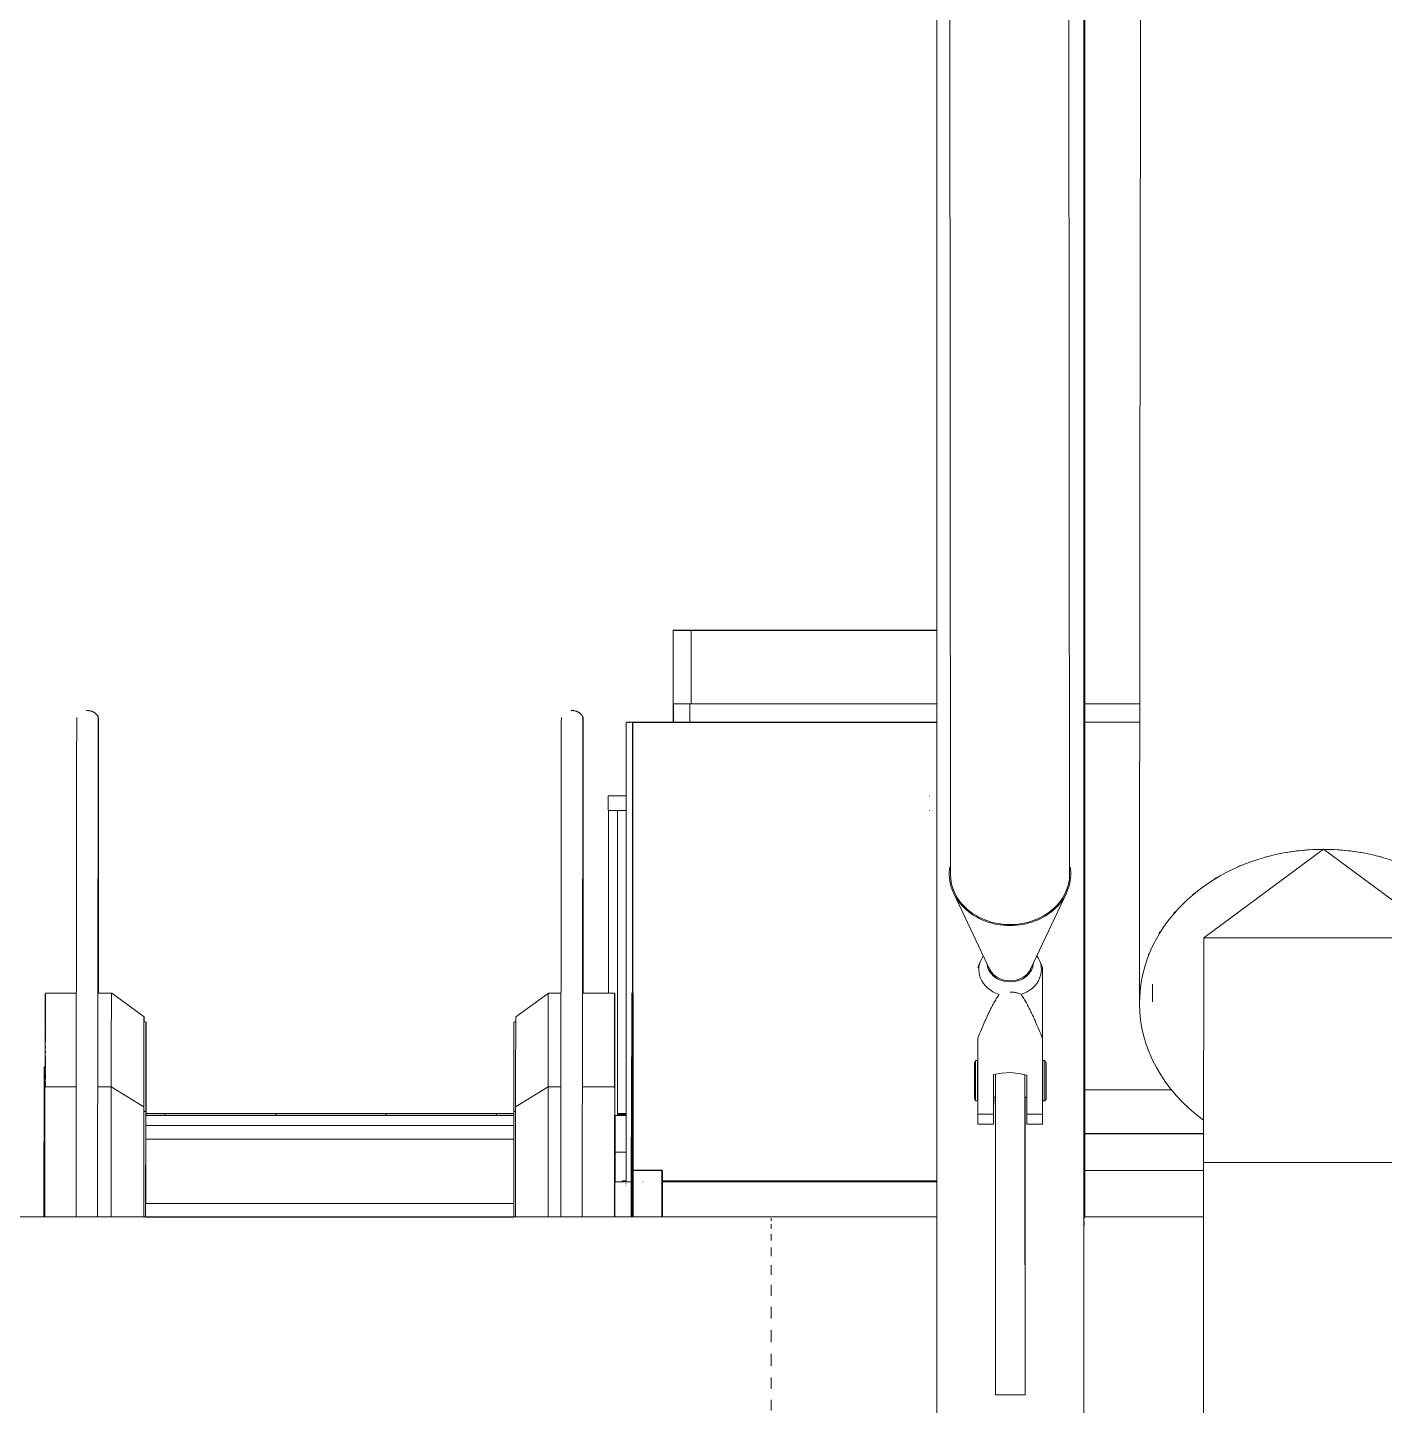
# Model space of a CAD drawing. Header units: millimetres. Extents: x 50357 to 985146, y 723188 to 1803594.
# Drawn here: x 909502 to 913188, y 777987 to 781730 of the extents above; entities that cross this region are included whole.
import ezdxf

# ---------------------------------------------------------------- set-up
doc = ezdxf.new("R2010")
doc.units = ezdxf.units.MM
doc.header["$LTSCALE"] = 3
doc.header["$MEASUREMENT"] = 0
for name, color, linetype, lineweight, true_color in [('A-FLOR', 7, 'Continuous', 5, 0x6e6e6e), ('A-FLOR-HRAL', 7, 'Continuous', 13, 0x6e6e6e), ('A-GENM', 7, 'Continuous', 13, 0x6e6e6e), ('I-WALL', 7, 'Continuous', 25, 0x6e6e6e), ('Q-SPCQ', 7, 'Continuous', 13, 0x6e6e6e), ('S-BEAM', 7, 'Continuous', 13, 0x6e6e6e)]:
    doc.layers.add(name, color=color, linetype=linetype, lineweight=lineweight, true_color=true_color)

# ---------------------------------------------------------------- blocks, each defined once
blk = doc.blocks.new('Railing - Railing-28537-SEC C')
at = {"layer": 'A-FLOR-HRAL', "lineweight": 9}
for p, q in [((-666916.3, 22317.8), (-666916.2, 22318.8)), ((-666916.3, 22118.8), (-666916.3, 22317.8)), ((-666249, 22317.8), (-666916.3, 22317.8)), ((-666249, 22318.8), (-666916.2, 22318.8)), ((-666249, 22318.8), (-666915.7, 22318.8)), ((-665611.3, 21069.8), (-665846.5, 21069.8)), ((-665523.9, 20951), (-665846.5, 20951)), ((-665523.9, 20950), (-665846.5, 20950))]:
    blk.add_line(p, q, dxfattribs=at)
blk = doc.blocks.new('Top Rail Type - Top Rail_Internal_-28539-SEC C')
at = {"layer": 'A-FLOR-HRAL', "color": 251, "lineweight": 9}
for p in [(-666964.4, 22068.8), (-666919.8, 22118.8)]:
    blk.add_line(p, (-666964.4, 22118.8), dxfattribs=at)
blk = doc.blocks.new('Top Rail Type - Top Rail_Internal_-28557-SEC C')
at = {"layer": 'A-FLOR-HRAL', "lineweight": 9}
for p, q in [((-666919.8, 22068.8), (-666919.8, 22118.8)), ((-666249, 22118.8), (-666919.8, 22118.8)), ((-665697.4, 22118.8), (-665846.6, 22118.8)), ((-665697.5, 22068.8), (-665846.6, 22068.8))]:
    blk.add_line(p, q, dxfattribs=at)
blk = doc.blocks.new('Circular Hollow Sections - A2_CHS Ø 700x50 THK-5195151-SEC C')
at = {"layer": 'S-BEAM'}
blk.add_line((-666249, 20725), (-673699, 20725), dxfattribs=at)
blk = doc.blocks.new('Top Rail Type - Top Rail_Internal_-3272144-SEC C')
at = {"layer": 'A-FLOR-HRAL'}
for p, q in [((-666268.4, 21868.8), (-666269.7, 21868.8)), ((-666269.7, 21828.8), (-666268.4, 21828.8))]:
    blk.add_line(p, q, dxfattribs=at)
blk = doc.blocks.new('Arch Built-up Joint_Modified - ARCH JOINT BUILT-UP BOX-5158180-SEC C')
at = {"layer": 'A-GENM'}
for p, q in [((-665198.3, 21723.1), (-665523.3, 21483)), ((-664873.3, 21483), (-665198.3, 21723.1)), ((-665524, 20872.5), (-665523.3, 21483)), ((-664873.3, 21483), (-665523.3, 21483)), ((-665240.8, 21483), (-665523.3, 21483)), ((-665155.8, 21483), (-665240.8, 21483)), ((-664873.3, 21483), (-665155.8, 21483)), ((-664873.3, 21483), (-664874, 20872.5)), ((-664873.3, 21420.4), (-664873.3, 21483)), ((-664873.3, 21420.4), (-664873.3, 21483)), ((-664874, 20838.6), (-664873.3, 21420.4)), ((-664873.3, 21420.4), (-664873.2, 21206.3)), ((-665663.1, 21356.4), (-665663.1, 21308.9)), ((-664733.1, 21308.1), (-664733.1, 21355.7)), ((-664873.2, 21206.3), (-664873.6, 20724.7)), ((-664873.2, 21164.8), (-664873.1, 20950.2)), ((-664873.1, 20950.2), (-664873.3, 20724.7)), ((-664873.1, 20944), (-664873.1, 20950.2)), ((-664873.1, 20944), (-664873.1, 20950.2)), ((-665524, 20872.5), (-665241.5, 20872.5)), ((-665241.5, 20872.5), (-665156.5, 20872.5)), ((-665156.5, 20872.5), (-664874, 20872.5)), ((-664874, 20813.8), (-664874, 20838.6)), ((-664874, 20813.8), (-664874, 20647.6)), ((-666249, 20725), (-666698.4, 20725)), ((-665524.1, 20725), (-665849, 20725)), ((-664624.4, 20725), (-664874, 20725)), ((-664874, 20200.6), (-664874.1, 20088.6)), ((-664874.1, 20047.1), (-664874.1, 20088.6)), ((-666698.4, 20025), (-666249, 20025)), ((-665849, 20025), (-665524.1, 20025)), ((-664874.1, 20025), (-664624.4, 20025)), ((-664873.8, 20025.3), (-664873.7, 19903)), ((-664873.6, 20025.3), (-664873.7, 19934.1)), ((-664873.7, 19878.2), (-664873.6, 19934.1)), ((-665523.9, 19775), (-664873.9, 19775))]:
    blk.add_line(p, q, dxfattribs=at)
for centre, major_axis, ratio, start_param, end_param in [((-665198.1, 21308.5), (-500, 0.4), 0.829175, 4.713352, 4.948971), ((-665198.1, 21308.5), (-500, 0.4), 0.829175, 4.477733, 4.713352), ((-665198.1, 21308.5), (-500, 0.4), 0.829175, 5.173819, 5.195051), ((-665198.1, 21308.5), (-500, 0.4), 0.829175, 5.016297, 5.038481), ((-665198.1, 21308.5), (-500, 0.4), 0.829175, 4.388257, 4.410394), ((-665198.1, 21308.5), (-500, 0.4), 0.829175, 4.231754, 4.252849), ((-665198.1, 21308.5), (-500, 0.4), 0.829175, 5.331424, 5.351183), ((-665198.1, 21308.5), (-500, 0.4), 0.829175, 4.075326, 4.095059), ((-665198.1, 21308.5), (-500, 0.4), 0.829175, 5.498884, 5.507306), ((-665198.1, 21308.5), (-500, 0.4), 0.829175, 5.489174, 5.49875), ((-665198.1, 21308.5), (-500, 0.4), 0.829175, 3.92018, 3.937137), ((-665198.1, 21308.5), (-500, 0.4), 0.829175, 5.656095, 5.662932), ((-665198.1, 21308.5), (-500, 0.4), 0.829175, 5.647509, 5.65583), ((-665198.1, 21308.5), (-500, 0.4), 0.829175, 3.766015, 3.778762), ((-665198.1, 21308.5), (-500, 0.4), 0.829175, 5.813151, 5.818531), ((-665198.1, 21308.5), (-500, 0.4), 0.829175, 5.804859, 5.812909), ((-665198.1, 21308.5), (-500, 0.4), 0.829175, 3.608173, 3.618419), ((-665198.1, 21308.5), (-500, 0.4), 0.829175, 5.970034, 5.973784), ((-665198.1, 21308.5), (-500, 0.4), 0.829175, 5.965087, 5.969989), ((-665198.1, 21308.5), (-500, 0.4), 0.829175, 3.456715, 3.461968), ((-665198.1, 21308.5), (-500, 0.4), 0.829175, 3.45318, 3.456239), ((-665198.1, 21308.5), (-500, 0.4), 0.829175, 3.299928, 3.303386), ((-665198.1, 21308.5), (-500, 0.4), 0.829175, 0.000963, 0.003959), ((-665523.9, 20375), (0, 600), 0.000538, 0.593166, 3.16356), ((-664873.9, 20375), (0, 600), 0.000538, 0.593166, 3.734758), ((-666698.4, 20375), (0, 350), 0.000538, 0, 0.065676), ((-666698.4, 20375), (0, 350), 0.000538, 0.157913, 0.250476), ((-666698.4, 20375), (0, 350), 0.000538, 0.342713, 0.435275), ((-664624.4, 20375), (0, 350), 0.000538, 6.224757, 6.348861), ((-664624.4, 20375), (0, 350), 0.000538, 0.157913, 0.250476), ((-664624.4, 20375), (0, 350), 0.000538, 0.342713, 0.435275), ((-666698.4, 20375), (0, 350), 0.000538, 0.527512, 0.593166), ((-664873.9, 20375), (0, 350), 0.000538, 0.535161, 0.593166), ((-664624.4, 20375), (0, 350), 0.000538, 0.527512, 0.593166), ((-666698.4, 20375), (0, 350), 0.000538, 0.593166, 0.620075), ((-666698.4, 20375), (0, 350), 0.000538, 0.708438, 0.804874), ((-664873.9, 20375), (0, 350), 0.000538, 0.593166, 0.646571), ((-664873.9, 20375), (0, 350), 0.000538, 0.648915, 0.678153), ((-664624.4, 20375), (0, 350), 0.000538, 0.593166, 0.620075), ((-664624.4, 20375), (0, 350), 0.000538, 0.712312, 0.804874), ((-666698.4, 20375), (0, 350), 0.000538, 0.897111, 0.989674), ((-664624.4, 20375), (0, 350), 0.000538, 0.897111, 0.989674), ((-666698.4, 20375), (0, 350), 0.000538, 1.081911, 1.174474), ((-664624.4, 20375), (0, 350), 0.000538, 1.081911, 1.174474), ((-666698.4, 20375), (0, 350), 0.000538, 1.266711, 1.359273), ((-664624.4, 20375), (0, 350), 0.000538, 1.266711, 1.359273), ((-666698.4, 20375), (0, 350), 0.000538, 1.45151, 1.544073), ((-664624.4, 20375), (0, 350), 0.000538, 1.45151, 1.544073), ((-666698.4, 20375), (0, 350), 0.000538, 1.63631, 1.728872), ((-664624.4, 20375), (0, 350), 0.000538, 1.63631, 1.728872), ((-666698.4, 20375), (0, 350), 0.000538, 1.821109, 1.913672), ((-664624.4, 20375), (0, 350), 0.000538, 1.821109, 1.913672), ((-666698.4, 20375), (0, 350), 0.000538, 2.005909, 2.098471), ((-664624.4, 20375), (0, 350), 0.000538, 2.005909, 2.098471), ((-664873.9, 20375), (0, 350), 0.000538, 2.092472, 2.118567), ((-664873.9, 20375), (0, 350), 0.000538, 2.132273, 2.235451), ((-666698.4, 20375), (0, 350), 0.000538, 2.190708, 2.283271), ((-664624.4, 20375), (0, 350), 0.000538, 2.190708, 2.283271), ((-666698.4, 20375), (0, 350), 0.000538, 2.375508, 2.468071), ((-664624.4, 20375), (0, 350), 0.000538, 2.375508, 2.468071), ((-666698.4, 20375), (0, 350), 0.000538, 2.560308, 2.65287), ((-664624.4, 20375), (0, 350), 0.000538, 2.560308, 2.65287), ((-666698.4, 20375), (0, 350), 0.000538, 2.745107, 2.83767), ((-666698.4, 20375), (0, 350), 0.000538, 2.929907, 2.99556), ((-664624.4, 20375), (0, 350), 0.000538, 2.745107, 2.83767), ((-664624.4, 20375), (0, 350), 0.000538, 2.929907, 2.99556), ((-666698.4, 20375), (0, 350), 0.000538, 3.083164, 3.180359), ((-664624.4, 20375), (0, 350), 0.000538, 3.078834, 3.180359), ((-664873.9, 20375), (0, 550), 0.000538, 2.610691, 3.680714)]:
    blk.add_ellipse(centre, major_axis=major_axis, ratio=ratio, start_param=start_param, end_param=end_param, dxfattribs=at)
blk = doc.blocks.new('Circular Hollow Sections - A1_CHS Ø 1000x25 THK-3673371-SEC C')
at = {"layer": 'S-BEAM', "flags": 128}
blk.add_lwpolyline([(-665698.1, 21304.7), (-665697, 22621.2), (-665695.8, 23852.6), (-665694.6, 24996.9), (-665693.4, 26052.4), (-665692.2, 27017.3), (-665691.3, 27644.8)], dxfattribs=at)
at = {"layer": 'S-BEAM'}
for start_param, end_param in [(4.877801, 5.020583), (4.717789, 4.863416), (4.563298, 4.708935), (4.406119, 4.548936), (5.032351, 6.284168), (3.142575, 4.394271), (0.001199, 0.861728)]:
    blk.add_ellipse((-665198.1, 21304.7), major_axis=(-500, 0.4), ratio=0.83666, start_param=start_param, end_param=end_param, dxfattribs=at)
blk = doc.blocks.new('Railing - Sabco_Joint-V39-SEC C')
at = {"layer": 'A-FLOR-HRAL'}
for p, q in [((-667085.4, 22068.8), (-667091.7, 22068.8)), ((-667083.4, 22067.8), (-667084.4, 22067.8)), ((-667076.1, 22068.8), (-667082.4, 22068.8)), ((-667075.1, 21332.4), (-667075.1, 22067.8))]:
    blk.add_line(p, q, dxfattribs=at)
blk = doc.blocks.new('Railing - End-Caps_0070CER10-01A-V40-SEC C')
at = {"layer": 'A-FLOR-HRAL'}
for p, q in [((-667123.6, 20817.3), (-667123.6, 20723.5)), ((-667078.1, 20819.8), (-667121.1, 20819.8))]:
    blk.add_line(p, q, dxfattribs=at)
blk.add_ellipse((-667121.1, 20817.3), major_axis=(0, 2.5), ratio=1, start_param=0, end_param=1.570796, dxfattribs=at)
blk = doc.blocks.new('Railing - Railing-4296686-SEC C')
at = {"layer": 'A-FLOR-HRAL'}
for p, q in [((-667091.8, 22068.7), (-667092.8, 22067.8)), ((-667092.8, 22067.8), (-667092.8, 20819.8)), ((-667085.6, 22068.7), (-667091.8, 22068.7)), ((-667084.6, 22067.8), (-667085.6, 22068.7)), ((-667082.6, 22068.8), (-667085.6, 22068.8)), ((-667085.6, 22068.8), (-667084.6, 22067.8)), ((-667084.8, 22068.7), (-667082.6, 22068.7)), ((-667083.8, 22067.8), (-667084.8, 22068.8)), ((-667084.8, 22068.7), (-667083.8, 22067.8)), ((-667083.6, 22067.8), (-667084.6, 22067.8)), ((-667084.6, 22067.8), (-667083.6, 22067.8)), ((-667082.6, 22068.7), (-667083.6, 22067.8)), ((-667083.6, 22067.8), (-667082.6, 22068.8)), ((-667076.3, 22068.7), (-667082.6, 22068.7)), ((-667075.3, 22067.8), (-667076.3, 22068.7)), ((-667076.1, 22068.8), (-666249, 22068.8)), ((-667075.5, 22068.7), (-666249, 22068.7)), ((-667075.5, 22068.7), (-667074.5, 22067.8)), ((-667075.3, 21332.4), (-667075.3, 22067.8)), ((-667075.3, 22067.8), (-667074.5, 22067.8)), ((-667074.5, 22067.8), (-666249, 22067.8)), ((-667074.5, 22067.8), (-667074.5, 21332.3)), ((-667104.4, 20820), (-667102.5, 20820)), ((-667104.4, 20820), (-667103.5, 20820)), ((-667094.3, 20822.7), (-667102, 20822.5)), ((-667093.2, 20822.8), (-667094, 20822.8)), ((-667092.8, 20819.8), (-667092.8, 20821.6)), ((-667073.3, 20822.8), (-667074.1, 20822.8)), ((-667046.4, 20819.8), (-667047.2, 20819.8)), ((-666249, 20819.8), (-666994.7, 20819.8)), ((-666249, 20822.8), (-666993.9, 20822.8)), ((-666993.9, 20822.7), (-666249, 20822.7)), ((-666993.9, 20822.5), (-666249, 20822.5)), ((-666993.9, 20820), (-666249, 20820)), ((-667093.8, 20811), (-667093, 20811)), ((-667092.5, 20814.9), (-667093.3, 20814.9)), ((-667074.4, 20811), (-667073.5, 20811))]:
    blk.add_line(p, q, dxfattribs=at)
for centre, major_axis, start_param, end_param in [((-667121, 20817.3), (0, 2.5), 0.261799, 1.308997), ((-667101.6, 20819.7), (0, 2.78), 0.153021, 1.473973), ((-667094, 20821.6), (0, 1.19), 4.712389, 6.504584)]:
    blk.add_ellipse(centre, major_axis=major_axis, ratio=1, start_param=start_param, end_param=end_param, dxfattribs=at)
blk.add_open_spline([(-667103.5, 20820), (-667103.5, 20820.2), (-667103.4, 20820.6), (-667103.2, 20821.1), (-667103, 20821.4), (-667102.8, 20821.6), (-667102.8, 20821.6)], degree=3, knots=[0, 0, 0, 0, 0.1666667, 0.3333333, 0.4166667, 0.5, 0.5, 0.5, 0.5], dxfattribs=at)
blk.add_open_spline([(-667093.2, 20822.8), (-667093.1, 20822.8), (-667093, 20822.7), (-667092.9, 20822.7), (-667092.9, 20822.7)], degree=3, dxfattribs=at)
for name in ['Railing - Sabco_Joint-V39-SEC C', 'Railing - End-Caps_0070CER10-01A-V40-SEC C']:
    blk.add_blockref(name, (0, 0))
blk = doc.blocks.new('AED_Tactile_Orientation_Line Base - AED_Tactile_Orientation_Line Base-V43-SEC C')
at = {"layer": 'Q-SPCQ'}
blk.add_hatch(color=256, dxfattribs=at).paths.add_polyline_path([(-667398.1, 21000), (-667398.1, 21005), (-667444.9, 21005), (-667444.9, 21000), (-667401.4, 21000)], flags=0)
for p, q in [((-667444.9, 21005), (-667398.1, 21005)), ((-667444.9, 21000), (-667444.9, 21005))]:
    blk.add_line(p, q, dxfattribs=at)
blk = doc.blocks.new('AED_Tactile_Orientation_Line Base - AED_Tactile_Orientation_Line Base-V44-SEC C')
at = {"layer": 'Q-SPCQ'}
blk.add_hatch(color=256, dxfattribs=at).paths.add_polyline_path([(-667116.2, 21000), (-667092.8, 21000), (-667092.8, 21005), (-667116.2, 21005)], flags=0)
blk.add_line((-667116.2, 21005), (-667092.8, 21005), dxfattribs=at)
blk = doc.blocks.new('AED_Tactile_Orientation_Line Base - AED_Tactile_Orientation_Line Base-3909938-SEC C')
at = {"layer": 'Q-SPCQ'}
blk.add_hatch(color=256, dxfattribs=at).paths.add_polyline_path([(-669370.3, 21000), (-669370.3, 21005), (-669670.3, 21005), (-669670.3, 21000), (-669466.9, 21000)], flags=0)
for p, q in [((-669670.3, 21005), (-669370.3, 21005)), ((-669670.3, 21000), (-669670.3, 21005)), ((-669370.3, 21000), (-669370.3, 21005))]:
    blk.add_line(p, q, dxfattribs=at)
blk = doc.blocks.new('AED_Tactile_Orientation_Line Base - AED_Tactile_Orientation_Line Base-V45-SEC C')
at = {"layer": 'Q-SPCQ'}
blk.add_hatch(color=256, dxfattribs=at).paths.add_polyline_path([(-668344.9, 21000), (-668345.6, 21005), (-668396.9, 21005), (-668396.9, 21000), (-668345.6, 21000)], flags=0)
for p in [(-668396.9, 21005), (-668344.9, 21000)]:
    blk.add_line(p, (-668344.9, 21005), dxfattribs=at)
blk = doc.blocks.new('Railing - 25mm-V49-SEC C')
at = {"layer": 'A-FLOR-HRAL'}
for p, q in [((-667141.2, 21332.4), (-667141.2, 21828.8)), ((-667116.2, 21828.8), (-667141.2, 21828.8)), ((-667116.2, 21000), (-667116.2, 21828.8)), ((-667116.2, 21828.8), (-667116.2, 21828.8))]:
    blk.add_line(p, q, dxfattribs=at)
blk = doc.blocks.new('Railing - Railing-5143487-SEC C')
blk.add_blockref('Railing - 25mm-V49-SEC C', (0, 0))
blk = doc.blocks.new('Top Rail Type - Top Rail_Internal_-5143489-SEC C')
at = {"layer": 'A-FLOR-HRAL'}
for p, q in [((-667092.8, 21868.8), (-667141.2, 21868.8)), ((-667141.2, 21828.8), (-667092.8, 21828.8))]:
    blk.add_line(p, q, dxfattribs=at)
for start_param, end_param in [(0, 1.570796), (1.570796, 3.141593)]:
    blk.add_ellipse((-667141.2, 21848.8), major_axis=(0, 20), ratio=0.000533, start_param=start_param, end_param=end_param, dxfattribs=at)
blk = doc.blocks.new('Hanger Joint Gird 7347 - Hanger Joint Gird 7347-5175641-SEC C')
at = {"layer": 'A-GENM'}
for p, q in [((-666009, 20241.3), (-666009, 21049.4)), ((-666089, 20241.3), (-666089.5, 20945.3)), ((-666009.5, 20945.3), (-666009, 20241.3)), ((-666009, 20241.3), (-666089, 20241.3))]:
    blk.add_line(p, q, dxfattribs=at)
for centre, major_axis, start_param, end_param in [((-666089.4, 21094.3), (0, 200), 1.483053, 2.411434), ((-666009.4, 21094.3), (0, 200), 1.489699, 2.411434), ((-666009.4, 21094.3), (0, 45.8), 1.206581, 3.141593)]:
    blk.add_ellipse(centre, major_axis=major_axis, ratio=0.000538, start_param=start_param, end_param=end_param, dxfattribs=at)
blk = doc.blocks.new('Hanger Node Gird 8330 - Hanger Node Gird 8330-5172939-SEC C')
at = {"layer": 'A-GENM'}
for p, q in [((-666203, 21603.5), (-666105.4, 21397.5)), ((-665994, 21397.6), (-665896.7, 21603.8)), ((-666129.6, 21420.8), (-666137.6, 21401.9)), ((-665961.6, 21401.9), (-665969.7, 21421)), ((-665961.4, 21201.9), (-665961.5, 21367.3)), ((-666137.4, 21003.9), (-666137.6, 21209.2)), ((-665961.6, 21209.2), (-665961.4, 21003.9)), ((-666143.3, 21149.3), (-666146.8, 21143.2)), ((-666138.3, 21149.3), (-666143.3, 21149.3)), ((-665955.5, 21149.3), (-665960.5, 21149.3)), ((-665952, 21143.2), (-665955.5, 21149.3)), ((-666094.4, 21003.9), (-666094.5, 21110.9)), ((-666004.5, 21109.3), (-666004.4, 21003.9)), ((-666146.8, 21045.4), (-666143.3, 21039.3)), ((-666094.5, 21049.3), (-666090.3, 21049.3)), ((-666009.5, 21049.3), (-666004.5, 21049.3)), ((-665955.5, 21039.3), (-665952, 21045.4)), ((-666143.3, 21039.3), (-666138.3, 21039.3)), ((-666094.4, 21003.9), (-666137.4, 21003.9)), ((-665961.4, 21003.9), (-666004.4, 21003.9)), ((-665960.5, 21039.3), (-665955.5, 21039.3)), ((-666137.4, 20976.3), (-666094.4, 20976.3)), ((-666004.4, 20976.3), (-665961.4, 20976.3))]:
    blk.add_line(p, q, dxfattribs=at)
at = {"layer": 'A-GENM', "flags": 128}
blk.add_lwpolyline([(-666094.5, 21110.9), (-666072.4, 21115.1), (-666049.2, 21116.3), (-666026.2, 21114.3), (-666004.5, 21109.3)], dxfattribs=at)
at = {"layer": 'A-GENM'}
for centre, major_axis, ratio, start_param, end_param in [((-666049.9, 21655.6), (165, 0.1), 0.847029, 2.999571, 4.711376), ((-666049.9, 21655.6), (165, 0.1), 0.847029, 4.711376, 6.426568), ((-666049.7, 21396.5), (85, 0.1), 0.847029, 2.598676, 4.351943), ((-666049.7, 21416.4), (63.3, 0.1), 0.847029, 3.176584, 4.711376), ((-666049.7, 21416.4), (63.3, 0.1), 0.847029, 4.711376, 6.247828), ((-666049.7, 21396.5), (85, 0.1), 0.847029, 5.070809, 6.825902), ((-666049.7, 21416.4), (60, 0.1), 0.847029, 3.364979, 4.711376), ((-666049.7, 21416.4), (60, 0.1), 0.847029, 4.711376, 6.057773), ((-665961.4, 21094.3), (0, 118), 0.000538, 5.049084, 5.859523), ((-666146.8, 21094.3), (0, 48.9), 0.000538, 0.112773, 1.010371), ((-666146.8, 21094.3), (0, 48.9), 0.000538, 1.010371, 3.405487), ((-666143.3, 21094.3), (0, 55), 0.000538, 0.000932, 1.010371), ((-666143.3, 21094.3), (0, 55), 0.000538, 1.010371, 3.14066), ((-666138.3, 21094.3), (0, 55), 0.000538, 0, 1.010371), ((-666138.3, 21094.3), (0, 55), 0.000538, 1.010371, 3.254366), ((-666138.3, 21094.3), (0, 55), 0.000538, 4.151964, 5.288711), ((-665961.4, 21094.3), (0, 45.7), 0.000538, 5.72276, 7.293556), ((-665961.4, 21094.3), (0, 45.7), 0.000538, 4.151964, 5.460961), ((-665961.4, 21094.3), (0, 45.7), 0.000538, 1.010371, 1.646696), ((-665960.5, 21094.3), (0, 55), 0.000538, 0, 1.010371), ((-665960.5, 21094.3), (0, 55), 0.000538, 1.010371, 3.254366), ((-665955.5, 21094.3), (0, 55), 0.000538, 0, 1.010371), ((-665955.5, 21094.3), (0, 55), 0.000538, 1.010371, 3.141593), ((-665952, 21094.3), (0, 48.9), 0.000538, 0.112773, 1.010371), ((-665952, 21094.3), (0, 48.9), 0.000538, 1.010371, 3.405487), ((-666094.4, 21094.3), (0, 45.7), 0.000538, 1.197557, 1.915099), ((-665952, 21094.3), (0, 48.9), 0.000538, 4.385186, 5.040073), ((-666138.3, 21094.3), (0, 55), 0.000538, 3.901154, 4.151964), ((-666094.4, 21094.3), (0, 45.7), 0.000538, 2.319368, 3.104766), ((-666094.4, 21094.3), (0, 118), 0.000538, 3.312665, 4.318544), ((-665961.4, 21094.3), (0, 45.7), 0.000538, 3.366566, 4.151964), ((-665961.4, 21094.3), (0, 45.7), 0.000538, 2.319368, 3.104766), ((-665961.4, 21094.3), (0, 118), 0.000538, 3.312665, 4.361082), ((-666143.3, 21094.3), (0, 55), 0.000538, 3.141593, 3.254366), ((-666137.4, 21094.3), (0, 118), 0.000538, 2.444405, 3.176216), ((-666094.4, 21094.3), (0, 118), 0.000538, 2.444405, 3.176216), ((-666004.4, 21094.3), (0, 118), 0.000538, 2.444405, 3.176216), ((-665961.4, 21094.3), (0, 118), 0.000538, 2.444405, 3.176216), ((-665955.5, 21094.3), (0, 55), 0.000538, 3.142525, 3.254366)]:
    blk.add_ellipse(centre, major_axis=major_axis, ratio=ratio, start_param=start_param, end_param=end_param, dxfattribs=at)
for points, knots in [([(-665961.6, 21401.9), (-665961.6, 21401.9), (-665961.6, 21401.9), (-665961.6, 21401.8), (-665961.6, 21401.8), (-665961.6, 21401.7), (-665961.6, 21401.4), (-665961.6, 21400.7), (-665961.6, 21399.5), (-665961.6, 21398.6), (-665961.6, 21397.8), (-665961.6, 21396.9), (-665961.6, 21395.6), (-665961.6, 21393.6), (-665961.7, 21390.9), (-665961.7, 21387.9), (-665961.7, 21384.7), (-665961.7, 21381.5), (-665961.7, 21378.7), (-665961.7, 21376.6), (-665961.7, 21375), (-665961.7, 21373.4), (-665961.7, 21371.2), (-665961.7, 21367.2), (-665961.7, 21362.5), (-665961.7, 21357.8), (-665961.7, 21354.2), (-665961.7, 21351.3), (-665961.7, 21349.1), (-665961.7, 21347.4), (-665961.6, 21345.8), (-665961.6, 21343.6), (-665961.6, 21339.8), (-665961.6, 21334.6), (-665961.6, 21329.4), (-665961.6, 21325.4), (-665961.6, 21322.3), (-665961.6, 21319.3), (-665961.6, 21315.3), (-665961.6, 21310.3), (-665961.6, 21304.4), (-665961.6, 21296.6), (-665961.6, 21287), (-665961.6, 21271.7), (-665961.6, 21253.1), (-665961.6, 21231), (-665961.6, 21216.4), (-665961.6, 21209.2)], [0.4, 0.4, 0.4, 0.4, 0.4041667, 0.4083333, 0.4166667, 0.425, 0.4333333, 0.45, 0.4583333, 0.4625, 0.4666667, 0.4708333, 0.475, 0.4833333, 0.4916667, 0.5, 0.5083333, 0.5166667, 0.525, 0.5291667, 0.5333333, 0.5375, 0.5416667, 0.55, 0.5666667, 0.575, 0.5833333, 0.5916667, 0.5958333, 0.6, 0.6041667, 0.6083333, 0.6166667, 0.6333333, 0.65, 0.6583333, 0.6666667, 0.675, 0.6833333, 0.7, 0.7166667, 0.7333333, 0.7666667, 0.8, 0.8666667, 0.9333333, 1, 1, 1, 1]), ([(-666079.6, 21329.2), (-666082.2, 21325.3), (-666087.2, 21317.5), (-666094.2, 21305.6), (-666100.4, 21293.7), (-666106.2, 21281.7), (-666111.9, 21269.7), (-666119.1, 21253.6), (-666127.7, 21233.5), (-666134.3, 21217.3), (-666137.6, 21209.2)], [0, 0, 0, 0, 0.1, 0.2, 0.3, 0.4, 0.5, 0.6, 0.8, 1, 1, 1, 1]), ([(-666019.8, 21329.2), (-666022.8, 21330.4), (-666026.6, 21331.7), (-666031.5, 21333.1), (-666034.8, 21333.9), (-666039, 21334.7), (-666044.3, 21335.3), (-666047.9, 21335.4), (-666049.7, 21335.4)], [0, 0, 0, 0, 0.333333, 0.416667, 0.5, 0.666667, 0.833333, 1, 1, 1, 1]), ([(-665961.6, 21209.2), (-665964.9, 21217.3), (-665971.5, 21233.5), (-665980.2, 21253.6), (-665987.4, 21269.7), (-665993.1, 21281.7), (-665998.9, 21293.7), (-666005.1, 21305.6), (-666012.1, 21317.5), (-666017.2, 21325.3), (-666019.8, 21329.2)], [0, 0, 0, 0, 0.2, 0.4, 0.5, 0.6, 0.7, 0.8, 0.9, 1, 1, 1, 1])]:
    blk.add_open_spline(points, degree=3, knots=knots, dxfattribs=at)

msp = doc.modelspace()

# ---------------------------------------------------------------- linework, layer by layer
at = {"layer": 'A-FLOR'}
for p, q in [((911098.2624, 778774.6127), (911127.7838, 778774.6127)), ((911127.7838, 778674.6127), (911098.2624, 778674.6127))]:
    msp.add_line(p, q, dxfattribs=at)
at = {"layer": 'A-FLOR-HRAL', "lineweight": 9}
for p, q in [((911255.5964, 780092.3627), (911255.6836, 780093.3627)), ((911255.5964, 779843.4127), (911255.5964, 780092.3627)), ((911255.5964, 780092.3627), (911304.2942, 780092.3627)), ((911255.6836, 780093.3627), (911304.3814, 780093.3627)), ((911256.2285, 780093.4127), (911304.9275, 780093.4127))]:
    msp.add_line(p, q, dxfattribs=at)
at = {"layer": 'I-WALL'}
for p, q in [((911146.7816, 779107.0127), (911143.2186, 779107.0127)), ((911146.7816, 778498.1197), (911146.7816, 779107.0127)), ((911142.425, 778498.1197), (911142.8314, 778934.0829)), ((911142.8314, 778934.0829), (911145.8314, 778934.0829)), ((911145.8314, 778934.0829), (911145.425, 778498.1197)), ((909546.895, 778498.1197), (909547.3017, 778906.8017)), ((909547.3017, 778906.8017), (909550.0995, 778906.8017)), ((911225.9158, 778624.6127), (911145.808, 778624.6127)), ((911225.9158, 778498.1197), (911225.9158, 778624.6127)), ((911226.7512, 778624.6127), (911225.9174, 778624.6127)), ((911226.7512, 778498.1197), (911226.7512, 778624.6127))]:
    msp.add_line(p, q, dxfattribs=at)
for centre in [(911143.2186, 777524.6127), (911146.2186, 777524.6127)]:
    msp.add_ellipse(centre, major_axis=(0, 1582.4), ratio=0.000538294, start_param=0, end_param=0.471876797, dxfattribs=at)
at = {"layer": 'Q-SPCQ'}
for p, q in [((909665.4082, 779874.6123), (909664.3209, 779874.6123)), ((910981.9947, 779874.6123), (910980.9074, 779874.6123)), ((909693.4204, 779855.5627), (909694.5078, 779855.5627)), ((909694.5078, 779842.8627), (909693.4204, 779842.8627)), ((911010.007, 779855.5627), (911011.0943, 779855.5627)), ((911011.0943, 779842.8627), (911010.007, 779842.8627)), ((909634.9573, 779724.1403), (909633.8142, 778498.1197)), ((909692.0133, 778498.1197), (909693.1564, 779724.1403)), ((910950.4007, 778498.1197), (910951.5438, 779724.1403)), ((911009.7429, 779724.1403), (911008.5999, 778498.1197)), ((909550.0995, 779016.7333), (909550.0995, 779107.0127)), ((909634.3819, 779107.0127), (909550.0995, 779107.0127)), ((909550.1995, 779017.7124), (909550.1995, 779104.5127)), ((909730.1995, 779107.0127), (909692.581, 779107.0127)), ((909730.1995, 779107.0127), (909818.6995, 779043.0127)), ((910916.4528, 779107.0126), (910827.9528, 779043.0126)), ((910950.9684, 779107.0127), (910916.4531, 779107.0127)), ((911097.3363, 779107.0127), (911009.1676, 779107.0127)), ((911097.1993, 779104.5127), (911097.1993, 778774.6127)), ((911097.2993, 779107.0127), (911097.2993, 778774.6127)), ((911097.3723, 778828.6127), (911097.3363, 779107.0127)), ((909817.9532, 779043.0127), (909818.6995, 779043.0127)), ((909818.6995, 779030.6285), (909818.6995, 779043.0127)), ((909550.0995, 778973.0166), (909550.0995, 779013.8408)), ((909550.1995, 778973.7018), (909550.1995, 779014.0033)), ((909818.6995, 779030.6285), (909823.6995, 779027.0127)), ((909822.9532, 779027.0127), (909823.7468, 779027.0127)), ((909823.6995, 779027.0127), (909823.6995, 778774.6127)), ((909823.7725, 778828.6127), (909823.7468, 779027.0127)), ((910827.9528, 779030.6284), (910822.9528, 779027.0126)), ((909550.0995, 778957.8066), (909550.0995, 778963.0913)), ((909550.1995, 778957.7876), (909550.1995, 778962.5377)), ((909550.0995, 778943.7285), (909550.0995, 778949.1717)), ((909550.0995, 778929.2161), (909550.0995, 778934.7569)), ((909550.0995, 778902.195), (909550.0995, 778927.2698)), ((909550.1995, 778943.7012), (909550.1995, 778948.5914)), ((909550.1995, 778929.2099), (909550.1995, 778934.1291)), ((909550.1995, 778909.0892), (909550.1995, 778926.6246)), ((909550.0995, 778890.6805), (909550.0995, 778897.1595)), ((909550.0995, 778873.3391), (909550.0995, 778887.7898)), ((909550.1995, 778890.8155), (909550.1995, 778896.7207)), ((909550.1995, 778873.9879), (909550.1995, 778887.1827)), ((909548.9905, 778850.1453), (909548.6623, 778498.1197)), ((909550.0995, 778862.1378), (909550.0995, 778866.2581)), ((909550.0995, 778851.9006), (909550.0995, 778859.0973)), ((909550.1995, 778862.9147), (909550.1995, 778865.0389)), ((909550.1995, 778851.9543), (909550.1995, 778858.9732)), ((909634.1444, 778852.2757), (909551.4898, 778852.2757)), ((909728.9898, 778852.2757), (909692.3435, 778852.2757)), ((909728.9898, 778852.2757), (909728.6596, 778498.1197)), ((909773.2645, 778824.9692), (909728.9898, 778852.2757)), ((910915.9896, 778852.2757), (910915.6594, 778498.1197)), ((910950.7309, 778852.2757), (910915.9896, 778852.2757)), ((911093.4896, 778852.2757), (911008.9301, 778852.2757)), ((909817.5078, 778797.6864), (909773.2645, 778824.9692)), ((909823.7629, 778774.6127), (909823.7725, 778828.6127)), ((911097.3628, 778774.6127), (911097.3723, 778828.6127)), ((909817.2285, 778498.1197), (909817.5078, 778797.6864)), ((909820.0118, 778785.5835), (909817.5113, 778787.1252)), ((909822.5123, 778784.0418), (909820.0118, 778785.5835)), ((909822.2457, 778498.1197), (909822.5123, 778784.0418)), ((909822.5035, 778774.6127), (910822.5033, 778774.6127)), ((909822.7052, 778774.6127), (909822.6806, 778748.2127)), ((910822.5121, 778784.0418), (910822.2456, 778498.1197)), ((910827.5076, 778797.6864), (910827.2283, 778498.1197)), ((911096.2051, 778774.6127), (911095.9473, 778498.1197)), ((911097.1993, 778774.6127), (911096.2051, 778774.6127)), ((911097.2993, 778774.6127), (911097.3628, 778774.6127)), ((911097.8937, 778639.6127), (911097.8937, 778774.6127)), ((909822.5812, 778710.0756), (909822.5812, 778747.2127)), ((909822.5812, 778747.2127), (910822.4778, 778747.2127)), ((909823.2652, 778748.2127), (909822.6353, 778748.2127)), ((909822.6353, 778747.2127), (909822.6353, 778748.2127)), ((909823.2652, 778747.2127), (909823.2652, 778748.2127)), ((909822.5812, 778710.0756), (910822.4432, 778710.0756)), ((909822.5894, 778650.3993), (909822.4826, 778535.8491)), ((911097.7413, 778592.6214), (911097.7413, 778639.6127)), ((911097.7413, 778639.6127), (911097.8937, 778639.6127)), ((909822.3841, 778498.7119), (909822.3841, 778535.8491)), ((909822.3841, 778535.8491), (910822.2807, 778535.8491)), ((909822.3841, 778498.7119), (910822.2461, 778498.7119))]:
    msp.add_line(p, q, dxfattribs=at)
at = {"layer": 'Q-SPCQ', "flags": 128}
for points in [[(909661.6308, 779874.3868), (909662.8945, 779874.5127), (909664.1622, 779874.5879), (909665.4319, 779874.6123), (909666.7016, 779874.586), (909667.9692, 779874.5089), (909669.2327, 779874.3812), (909670.49, 779874.203), (909671.7393, 779873.9747), (909672.9784, 779873.6967), (909674.2054, 779873.3693), (909675.4184, 779872.9931), (909676.6153, 779872.5687), (909677.7943, 779872.0967), (909678.9535, 779871.578), (909680.091, 779871.0134), (909681.205, 779870.4037), (909682.2937, 779869.75), (909683.3555, 779869.0533), (909684.3885, 779868.3146), (909685.3912, 779867.5352), (909686.3619, 779866.7164), (909687.299, 779865.8594), (909688.2012, 779864.9656), (909689.0669, 779864.0364), (909689.8947, 779863.0734), (909690.6834, 779862.078), (909691.4316, 779861.0519), (909692.1382, 779859.9967), (909692.802, 779858.9141), (909693.422, 779857.8058), (909693.9972, 779856.6736), (909694.5078, 779855.5627)], [(910978.2173, 779874.3868), (910979.481, 779874.5127), (910980.7487, 779874.5879), (910982.0184, 779874.6123), (910983.2881, 779874.586), (910984.5557, 779874.5089), (910985.8192, 779874.3812), (910987.0766, 779874.203), (910988.3258, 779873.9747), (910989.5649, 779873.6967), (910990.7919, 779873.3693), (910992.0049, 779872.9931), (910993.2018, 779872.5687), (910994.3808, 779872.0967), (910995.54, 779871.578), (910996.6775, 779871.0134), (910997.7915, 779870.4037), (910998.8803, 779869.75), (910999.942, 779869.0533), (911000.975, 779868.3146), (911001.9777, 779867.5352), (911002.9484, 779866.7164), (911003.8856, 779865.8594), (911004.7877, 779864.9656), (911005.6534, 779864.0364), (911006.4812, 779863.0734), (911007.2699, 779862.078), (911008.0181, 779861.0519), (911008.7247, 779859.9967), (911009.3886, 779858.9141), (911010.0086, 779857.8058), (911010.5838, 779856.6736), (911011.0943, 779855.5627)], [(909549.4533, 779104.5127), (909549.4193, 779103.249), (909549.3853, 779099.4597), (909549.3515, 779093.1511), (909549.3178, 779084.3331), (909549.2843, 779073.0199), (909549.2511, 779059.2296), (909549.2183, 779042.9842), (909549.1858, 779024.3098), (909549.1537, 779003.2361), (909549.1221, 778979.797), (909549.091, 778954.0299), (909549.0606, 778925.976), (909549.0307, 778895.6802), (909549.0015, 778863.1911), (909548.9905, 778850.143)], [(911095.9903, 778850.143), (911096.0192, 778883.4608), (911096.0488, 778914.6048), (911096.079, 778943.5251), (911096.1099, 778970.1754), (911096.1413, 778994.5131), (911096.1732, 779016.4993), (911096.2055, 779036.0988), (911096.2382, 779053.2803), (911096.2713, 779068.0162), (911096.3047, 779080.283), (911096.3383, 779090.061), (911096.3721, 779097.3347), (911096.406, 779102.0923), (911096.44, 779104.3263), (911096.4531, 779104.5127)], [(910915.9896, 778852.2757), (910871.7332, 778824.9694), (910827.5076, 778797.6864)], [(910827.4978, 778787.117), (910825.0116, 778785.5835), (910822.5121, 778784.0418)]]:
    msp.add_lwpolyline(points, dxfattribs=at)
at = {"layer": 'Q-SPCQ'}
for centre, major_axis, start_param, end_param in [((909635.2213, 778874.6127), (0, 980.95), 0, 0.523598776), ((909693.4204, 778874.6127), (0, 980.95), 0, 0.523598776), ((909693.4204, 778874.6127), (0, 968.25), 0, 0.104719755), ((909694.5078, 779400.7877), (0, 454.775), 6.005504078, 6.283185307), ((909694.5078, 779400.7877), (0, 442.075), 3.984496472, 6.283185307), ((910951.8078, 778874.6127), (0, 980.95), 0, 0.523598776), ((911010.007, 778874.6127), (0, 980.95), 0, 0.523598776), ((911010.007, 778874.6127), (0, 968.25), 0, 0.104719756), ((911011.0943, 779400.7877), (0, 454.775), 6.005504077, 6.283185307), ((911011.0943, 779400.7877), (0, 442.075), 3.984496472, 6.283185307), ((909635.2213, 778874.6127), (0, 968.25), 0.498566603, 0.523598776), ((910951.8078, 778874.6127), (0, 968.25), 0.498566603, 0.523598776), ((909729.4533, 777524.6127), (0, 1582.4), 0.063924372, 0.575319347), ((909729.4533, 777524.6127), (0, 1582.4), 0, 0.063924372), ((910916.4531, 777524.6127), (0, 1582.4), 0.000389275, 0.575319347), ((909817.9532, 777524.6127), (0, 1518.4), 0, 0.411713105), ((910827.9531, 777524.6127), (0, 1518.4), 0.000389275, 0.576398347), ((909817.9532, 777524.6127), (0, 1506.0158), 0, 0.164747155), ((909822.9532, 777524.6127), (0, 1502.4), 0.082382688, 0.329530752), ((909822.9532, 777524.6127), (0, 1502.4), 0, 0.082382688), ((910822.9531, 777524.6127), (0, 1502.4), 0.000389275, 0.576678816), ((909822.9532, 777524.6127), (0, 1502.4), 0.329530752, 0.494296128), ((909817.9532, 777524.6127), (0, 1518.4), 0.411713105, 0.494055726), ((909817.9532, 777524.6127), (0, 1518.4), 0.494055726, 0.576398347), ((909822.9532, 777524.6127), (0, 1502.4), 0.494296128, 0.576678816), ((909817.9532, 777524.6127), (0, 1506.0158), 0.567325102, 0.576615042), ((909822.8248, 778722.2941), (0, 452.8207), 1.597782878, 1.995160544)]:
    msp.add_ellipse(centre, major_axis=major_axis, ratio=0.000538294, start_param=start_param, end_param=end_param, dxfattribs=at)
for points, knots in [([(909551.4898, 778852.2757), (909551.1155, 778852.2757), (909550.3674, 778852.1299), (909549.5435, 778851.5686), (909549.0859, 778850.861), (909548.9907, 778850.3835), (909548.9905, 778850.1453)], [0, 0, 0, 0, 0.2857142857, 0.5714285714, 0.7857142857, 0.9993139345, 0.9993139345, 0.9993139345, 0.9993139345]), ([(911095.9903, 778850.143), (911095.9902, 778850.3026), (911095.9479, 778850.6218), (911095.6993, 778851.2281), (911095.1612, 778851.8034), (911094.3307, 778852.1945), (911093.7699, 778852.2757), (911093.4896, 778852.2757)], [0, 0, 0, 0, 0.142857143, 0.285714286, 0.571428571, 0.785714286, 1, 1, 1, 1])]:
    msp.add_open_spline(points, degree=3, knots=knots, dxfattribs=at)
at = {"layer": 'S-BEAM'}
for p, q in [((911971.5808, 784650.4505), (911971.5808, 777299.6561)), ((912371.5807, 784650.4505), (912371.5807, 777299.6561)), ((912371.9576, 778499.3498), (912371.9576, 784643.5867)), ((912373.7418, 784609.9233), (912373.7418, 778499.3498)), ((912374.1186, 784604.2221), (912374.1186, 778499.3498)), ((912005.4876, 783328.8324), (912008.7998, 779430.1856)), ((912332.6997, 779430.4608), (912329.3875, 783329.1075))]:
    msp.add_line(p, q, dxfattribs=at)
at = {"layer": 'S-BEAM', "lineweight": 9}
msp.add_line((912374.1109, 778624.6127), (912696.5731, 778624.6127), dxfattribs=at)
at = {"layer": 'S-BEAM'}
for centre, major_axis, ratio, start_param, end_param in [((912170.7497, 779430.3232), (161.9499, 0.1376), 0.847029042, 3.140589663, 6.282182316), ((912371.7691, 778149.6127), (0, 350), 0.000538294, 0.273706078, 0.370330933), ((912371.7691, 778149.6127), (0, 350), 0.000538294, 0.07853693, 0.189022723), ((912371.7691, 778149.6127), (0, 350), 0.000538294, 6.257670015, 6.283185307), ((912371.7691, 778149.6127), (0, 350), 0.000538294, 0.455185498, 0.551673002), ((912371.7691, 778149.6127), (0, 350), 0.000538294, 0.636600217, 0.733058063), ((912371.7691, 778149.6127), (0, 350), 0.000538294, 0.817965357, 0.91449862), ((912371.7691, 778149.6127), (0, 350), 0.000538294, 0.999291799, 1.096012281), ((912371.7691, 778149.6127), (0, 350), 0.000538294, 1.180587578, 1.277624686), ((912371.7691, 778149.6127), (0, 350), 0.000538294, 1.36185876, 1.459374713), ((912371.7691, 778149.6127), (0, 350), 0.000538294, 1.543110027, 1.570796327), ((912371.7691, 778149.6127), (0, 350), 0.000538294, 1.758747879, 1.821102921), ((912371.7691, 778149.6127), (0, 350), 0.000538294, 1.917005528, 2.007610584)]:
    msp.add_ellipse(centre, major_axis=major_axis, ratio=ratio, start_param=start_param, end_param=end_param, dxfattribs=at)

# ---------------------------------------------------------------- block references
at = {"lineweight": 9}
for name in ['Railing - Railing-28537-SEC C', 'Top Rail Type - Top Rail_Internal_-28539-SEC C', 'Top Rail Type - Top Rail_Internal_-28557-SEC C']:
    msp.add_blockref(name, (1578220.6286, 757774.6127), dxfattribs=at)
at = {"layer": 'A-FLOR-HRAL'}
for name in ['Railing - Railing-4296686-SEC C', 'Top Rail Type - Top Rail_Internal_-5143489-SEC C', 'Top Rail Type - Top Rail_Internal_-3272144-SEC C', 'Railing - Railing-5143487-SEC C']:
    msp.add_blockref(name, (1578220.6286, 757774.6127), dxfattribs=at)
at = {"layer": 'A-GENM'}
for name in ['Arch Built-up Joint_Modified - ARCH JOINT BUILT-UP BOX-5158180-SEC C', 'Hanger Node Gird 8330 - Hanger Node Gird 8330-5172939-SEC C', 'Hanger Joint Gird 7347 - Hanger Joint Gird 7347-5175641-SEC C']:
    msp.add_blockref(name, (1578220.6286, 757774.6127), dxfattribs=at)
at = {"layer": 'Q-SPCQ'}
for name, p in [('AED_Tactile_Orientation_Line Base - AED_Tactile_Orientation_Line Base-V45-SEC C', (1578220.6286, 757774.6127)), ('AED_Tactile_Orientation_Line Base - AED_Tactile_Orientation_Line Base-3909938-SEC C', (1579545.9704, 757774.6127)), ('AED_Tactile_Orientation_Line Base - AED_Tactile_Orientation_Line Base-3909938-SEC C', (1579845.9704, 757774.6127)), ('AED_Tactile_Orientation_Line Base - AED_Tactile_Orientation_Line Base-3909938-SEC C', (1580145.9704, 757774.6127)), ('AED_Tactile_Orientation_Line Base - AED_Tactile_Orientation_Line Base-V43-SEC C', (1578220.6286, 757774.6127)), ('AED_Tactile_Orientation_Line Base - AED_Tactile_Orientation_Line Base-V44-SEC C', (1578220.6286, 757774.6127))]:
    msp.add_blockref(name, p, dxfattribs=at)
at = {"layer": 'S-BEAM'}
for name in ['Circular Hollow Sections - A1_CHS Ø 1000x25 THK-3673371-SEC C', 'Circular Hollow Sections - A2_CHS Ø 700x50 THK-5195151-SEC C']:
    msp.add_blockref(name, (1578220.6286, 757774.6127), dxfattribs=at)

doc.saveas('drawing.dxf')
